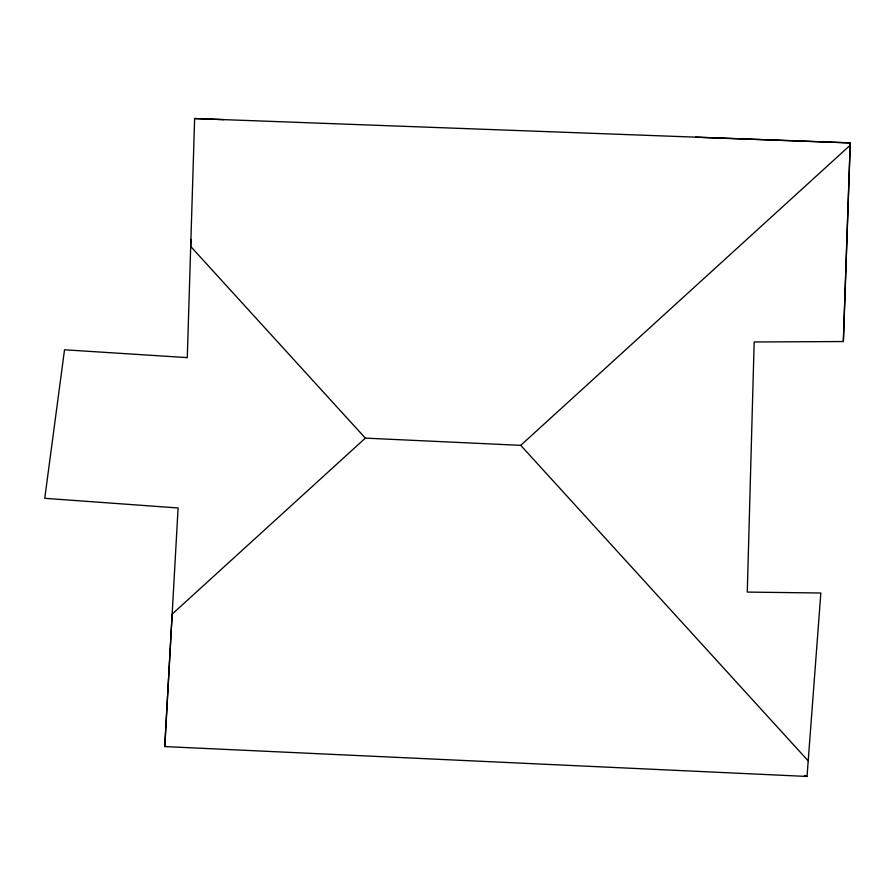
<?xml version="1.0" encoding="UTF-8"?>
<svg xmlns="http://www.w3.org/2000/svg" width="895" height="895" viewBox="0 0 895 895"><rect width="100%" height="100%" fill="white"/><g stroke="black" fill="none" stroke-linecap="round" stroke-linejoin="round"><path stroke-width="1.34" d="M850.183 145.236L850.25 142.898L194.64 118.543L187.279 357.62L64.529 349.788L44.75 498.314L178.094 507.968L164.758 746.575L807.033 776.457L820.838 593.005L747.28 592.087L754.172 341.979L843.358 341.532L850.183 145.236L520.745 445.352L365.35 438.125L190.691 246.461L190.915 239.334M843.358 341.532L850.25 142.898L695.661 137.17M164.758 746.575L172.153 614.127L365.35 438.125M194.64 118.543L223.985 119.639M804.471 775.361L807.033 776.457M520.745 445.352L808.207 760.884"/></g></svg>
